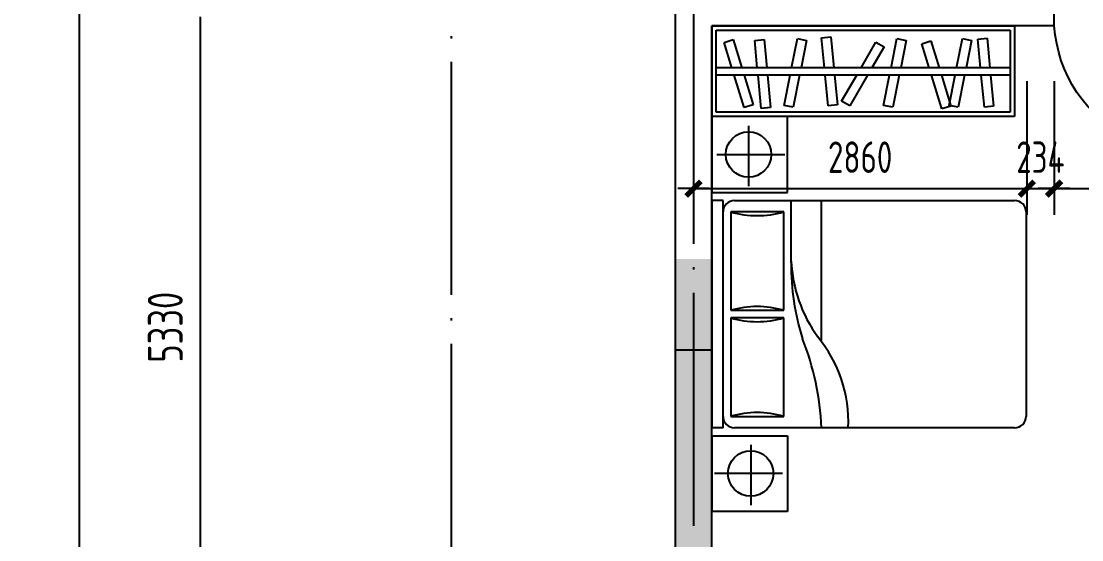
# Model space of a CAD drawing. Extents: x -726032 to 135930, y -151624 to 587044.
# Drawn here: x -618865 to -609762, y 550940 to 555390 of the extents above; entities that cross this region are included whole.
import ezdxf
from ezdxf.enums import TextEntityAlignment as Align

# ---------------------------------------------------------------- set-up
doc = ezdxf.new("R2010")
doc.units = 0
doc.header["$LTSCALE"] = 1000
doc.header["$MEASUREMENT"] = 0
doc.linetypes.add('DOTE', pattern=[2.42, 2, -0.2, 0.02, -0.2])
doc.layers.get('0').update_dxf_attribs({"linetype": 'CONTINUOUS'})
doc.layers.get('DEFPOINTS').update_dxf_attribs({"color": 1, "linetype": 'CONTINUOUS'})
for name, color, linetype in [('AXIS', 245, 'CONTINUOUS'), ('COLUMN', 170, 'CONTINUOUS'), ('DOTE', 8, 'DOTE'), ('PUB_DIM', 245, 'CONTINUOUS'), ('WALL', 255, 'CONTINUOUS'), ('WINDOW', 155, 'CONTINUOUS'), ('WINDOW_TEXT', 7, 'CONTINUOUS'), ('家具', 252, 'CONTINUOUS')]:
    doc.layers.add(name, color=color, linetype=linetype)
doc.styles.add('DIM_FONT', font='isocp.shx', dxfattribs={"width": 0.8})
doc.styles.add('SIMPLEX', font='SIMPLEX.SHX')
doc.dimstyles.new('AXIS', dxfattribs={"dimtxt": 300, "dimasz": 1, "dimexe": 250, "dimexo": 300, "dimgap": 150, "dimtad": 1, "dimdec": 0, "dimzin": 0, "dimdsep": 46, "dimtxsty": 'DIM_FONT', "dimcen": 0.09, "dimse1": 1, "dimse2": 1, "dimclrt": 142, "dimadec": 0, "dimazin": 0, "dimtfac": 1, "dimtdec": 0, "dimtix": 1, "dimtmove": 2, "dimatfit": 3, "dimfxl": 1, "dimtolj": 1, "dimtzin": 0, "dimarcsym": 0})
doc.dimstyles.new('DIMA', dxfattribs={"dimtxt": 300, "dimasz": 1, "dimexe": 250, "dimexo": 300, "dimgap": 150, "dimtad": 1, "dimdec": 0, "dimzin": 0, "dimdsep": 46, "dimtxsty": 'DIM_FONT', "dimcen": 0.09, "dimse1": 1, "dimclrt": 142, "dimadec": 0, "dimazin": 0, "dimtfac": 1, "dimtdec": 0, "dimtix": 1, "dimtmove": 2, "dimatfit": 3, "dimfxl": 1, "dimtolj": 1, "dimtzin": 0, "dimarcsym": 0})
doc.dimstyles.new('DIMN', dxfattribs={"dimtxt": 300, "dimasz": 1, "dimexe": 250, "dimexo": 300, "dimgap": 150, "dimtad": 1, "dimdec": 0, "dimzin": 0, "dimdsep": 46, "dimtxsty": 'DIM_FONT', "dimcen": 0.09, "dimclrt": 142, "dimadec": 0, "dimazin": 0, "dimtfac": 1, "dimtdec": 0, "dimtix": 1, "dimtmove": 2, "dimatfit": 3, "dimfxl": 1, "dimtolj": 1, "dimtzin": 0, "dimarcsym": 0})

# ---------------------------------------------------------------- blocks, each defined once
blk = doc.blocks.new('*D528')
at = {"layer": 'AXIS', "color": 0, "lineweight": -2, "transparency": 16777216}
for p, q in [((-616239.2, 572485.5), (-618618.2, 572485.5)), ((-618368.2, 572484.5), (-618368.2, 547890.3)), ((-616239.2, 547889.3), (-618618.2, 547889.3))]:
    blk.add_line(p, q, dxfattribs=at)
at = {"layer": 'AXIS', "color": 0, "transparency": 16777216}
for points in [[(-618368.4, 572484.5), (-618368, 572484.5), (-618368.2, 572485.5)], [(-618368.4, 547890.3), (-618368, 547890.3), (-618368.2, 547889.3)]]:
    blk.add_solid(points, dxfattribs=at)
at = {"layer": 'DEFPOINTS', "color": 0, "transparency": 16777216}
for p in [(-615939.2, 572485.5), (-618368.2, 547889.3), (-615939.2, 547889.3)]:
    blk.add_point(p, dxfattribs=at)
at = {"layer": 'AXIS', "color": 142, "transparency": 16777216, "insert": (-618668.2, 560187.4), "char_height": 300, "attachment_point": 5, "rotation": 90, "style": 'DIM_FONT'}
blk.add_mtext('\\A1;24596', dxfattribs=at)
blk = doc.blocks.new('*D3243')
at = {"layer": 'AXIS', "color": 0, "lineweight": -2, "transparency": 16777216}
blk.add_line((-617328.2, 555428.5), (-617328.2, 550100.5), dxfattribs=at)
at = {"layer": 'AXIS', "color": 0, "transparency": 16777216}
for points in [[(-617328.4, 555428.5), (-617328, 555428.5), (-617328.2, 555429.5)], [(-617328.4, 550100.5), (-617328, 550100.5), (-617328.2, 550099.5)]]:
    blk.add_solid(points, dxfattribs=at)
at = {"layer": 'DEFPOINTS', "color": 0, "transparency": 16777216}
for p in [(-615939.2, 555429.5), (-617328.2, 550099.5), (-615939.2, 550099.5)]:
    blk.add_point(p, dxfattribs=at)
at = {"layer": 'AXIS', "color": 142, "transparency": 16777216, "insert": (-617628.2, 552764.5), "char_height": 300, "attachment_point": 5, "rotation": 90, "style": 'DIM_FONT'}
blk.add_mtext('\\A1;5330', dxfattribs=at)
blk = doc.blocks.new('_DIMX')
blk.add_line((-150, 0), (150, 0))
at = {"const_width": 50}
blk.add_lwpolyline([(-70, -70), (70, 70)], dxfattribs=at)
blk = doc.blocks.new('*D1932')
at = {"layer": 'DEFPOINTS', "color": 0, "transparency": 16777216}
for p in [(-610233.9, 555146.6), (-609999.9, 555146.6), (-609999.9, 553953.7)]:
    blk.add_point(p, dxfattribs=at)
at = {"layer": 'PUB_DIM', "color": 0, "lineweight": -2, "transparency": 16777216}
for p, q in [((-609999.9, 554876.6), (-609999.9, 553728.7)), ((-610234.8, 553953.7), (-610235.7, 553953.7)), ((-610233.9, 553953.7), (-609999.9, 553953.7)), ((-609999, 553953.7), (-609998.1, 553953.7))]:
    blk.add_line(p, q, dxfattribs=at)
at = {"layer": 'PUB_DIM', "color": 0, "lineweight": -2, "transparency": 16777216, "xscale": 0.9, "yscale": 0.9, "zscale": 0.9}
blk.add_blockref('_DIMX', (-610233.9, 553953.7), dxfattribs=at)
at = {"layer": 'PUB_DIM', "color": 0, "lineweight": -2, "transparency": 16777216, "xscale": 0.9, "yscale": 0.9, "zscale": 0.9, "rotation": 180}
blk.add_blockref('_DIMX', (-609999.9, 553953.7), dxfattribs=at)
at = {"layer": 'PUB_DIM', "color": 142, "transparency": 16777216, "insert": (-610116.9, 554223.7), "char_height": 270, "attachment_point": 5, "style": 'DIM_FONT'}
blk.add_mtext('\\A1;234', dxfattribs=at)
blk = doc.blocks.new('*D1936')
at = {"layer": 'DEFPOINTS', "color": 0, "transparency": 16777216}
for p in [(-613093.9, 555146.6), (-610233.9, 555146.6), (-610233.9, 553953.7)]:
    blk.add_point(p, dxfattribs=at)
at = {"layer": 'PUB_DIM', "color": 0, "lineweight": -2, "transparency": 16777216}
for p, q in [((-610233.9, 554876.6), (-610233.9, 553728.7)), ((-613093, 553953.7), (-610234.8, 553953.7))]:
    blk.add_line(p, q, dxfattribs=at)
at = {"layer": 'PUB_DIM', "color": 0, "lineweight": -2, "transparency": 16777216, "xscale": 0.9, "yscale": 0.9, "zscale": 0.9, "rotation": 180}
blk.add_blockref('_DIMX', (-613093.9, 553953.7), dxfattribs=at)
at = {"layer": 'PUB_DIM', "color": 0, "lineweight": -2, "transparency": 16777216, "xscale": 0.9, "yscale": 0.9, "zscale": 0.9}
blk.add_blockref('_DIMX', (-610233.9, 553953.7), dxfattribs=at)
at = {"layer": 'PUB_DIM', "color": 142, "transparency": 16777216, "insert": (-611663.9, 554223.7), "char_height": 270, "attachment_point": 5, "style": 'DIM_FONT'}
blk.add_mtext('\\A1;2860', dxfattribs=at)
blk = doc.blocks.new('*D1939')
at = {"layer": 'DEFPOINTS', "color": 0, "transparency": 16777216}
for p in [(-609999.9, 555146.6), (-608829.9, 555146.6), (-608829.9, 553953.7)]:
    blk.add_point(p, dxfattribs=at)
at = {"layer": 'PUB_DIM', "color": 0, "lineweight": -2, "transparency": 16777216}
for p, q in [((-608829.9, 554876.6), (-608829.9, 553728.7)), ((-609999, 553953.7), (-608830.8, 553953.7))]:
    blk.add_line(p, q, dxfattribs=at)
at = {"layer": 'PUB_DIM', "color": 0, "lineweight": -2, "transparency": 16777216, "xscale": 0.9, "yscale": 0.9, "zscale": 0.9, "rotation": 180}
blk.add_blockref('_DIMX', (-609999.9, 553953.7), dxfattribs=at)
at = {"layer": 'PUB_DIM', "color": 0, "lineweight": -2, "transparency": 16777216, "xscale": 0.9, "yscale": 0.9, "zscale": 0.9}
blk.add_blockref('_DIMX', (-608829.9, 553953.7), dxfattribs=at)
at = {"layer": 'PUB_DIM', "color": 142, "transparency": 16777216, "insert": (-609414.9, 554223.7), "char_height": 270, "attachment_point": 5, "style": 'DIM_FONT'}
blk.add_mtext('\\A1;1170', dxfattribs=at)
blk = doc.blocks.new('_DBLK')
blk.add_line((-0.5, 0), (0, -0.866))
blk.add_arc((-0.5, 0), 1, 300, 0)
at = {"layer": 'WINDOW_TEXT', "style": 'SIMPLEX', "flags": 9}
blk.add_attdef('A', text='', height=1, dxfattribs=at).set_placement((0, 1.5), align=Align.MIDDLE)

msp = doc.modelspace()

# ---------------------------------------------------------------- linework, layer by layer
at = {"layer": 'COLUMN'}
msp.add_solid([(-613249.9, 553349.5), (-613249.9, 549943.5), (-612937.9, 553349.5), (-612937.9, 549943.5)], dxfattribs=at)
at = {"layer": 'DOTE'}
for p, q in [((-615173.9, 574401.4), (-615173.9, 546557.4)), ((-613093.9, 557899.5), (-613093.9, 546557.4))]:
    msp.add_line(p, q, dxfattribs=at)
at = {"layer": 'WALL'}
for p, q in [((-613249.9, 549943.5), (-613249.9, 556729.5)), ((-609999.9, 555351.5), (-609999.9, 555507.5)), ((-609999.9, 555351.5), (-612937.9, 555351.5)), ((-612936.6, 550255.5), (-612936.5, 555351.5)), ((-613249.9, 552569.5), (-612937.9, 552569.5))]:
    msp.add_line(p, q, dxfattribs=at)
at = {"layer": '家具'}
for p, q in [((-612937.9, 555351.5), (-612937.9, 553921.5)), ((-612937.9, 555351.5), (-610337.9, 555351.5)), ((-610337.9, 555351.5), (-610337.9, 554571.5)), ((-612898.9, 554610.5), (-612898.9, 555312.5)), ((-612898.9, 555312.5), (-610376.9, 555312.5)), ((-612831, 555208.9), (-612754.3, 555232.5)), ((-612754.3, 555232.5), (-612680.2, 554991.5)), ((-612569.1, 555224.8), (-612489.3, 555232.5)), ((-612489.3, 555232.5), (-612465.9, 554991.5)), ((-612252.7, 554991.5), (-612202.7, 555241.6)), ((-612202.7, 555241.6), (-612124, 555225.9)), ((-612124, 555225.9), (-612170.8, 554991.5)), ((-611995.8, 555247.7), (-611915.9, 555255.5)), ((-611971.1, 554991.5), (-611995.8, 555247.7)), ((-611915.9, 555255.5), (-611890.4, 554991.5)), ((-611398.1, 554991.5), (-611348.1, 555241.6)), ((-611348.1, 555241.6), (-611269.4, 555225.9)), ((-611269.4, 555225.9), (-611316.2, 554991.5)), ((-610836.2, 554991.5), (-610786.2, 555241.6)), ((-610786.2, 555241.6), (-610707.5, 555225.9)), ((-610707.5, 555225.9), (-610754.4, 554991.5)), ((-610654.3, 555236.3), (-610574.4, 555244)), ((-610630.6, 554991.5), (-610654.3, 555236.3)), ((-610574.4, 555244), (-610550, 554991.5)), ((-610376.9, 555312.5), (-610376.9, 554610.5)), ((-612764.1, 554991.5), (-612831, 555208.9)), ((-612546.6, 554991.5), (-612569.1, 555224.8)), ((-611655.5, 554991.5), (-611528.1, 555210.1)), ((-611458.7, 555169.6), (-611562.6, 554991.5)), ((-611528.1, 555210.1), (-611458.7, 555169.6)), ((-611134, 555197.4), (-611057.3, 555221)), ((-611070.7, 554991.5), (-611134, 555197.4)), ((-611057.3, 555221), (-610986.7, 554991.5)), ((-610376.9, 554991.5), (-612898.9, 554991.5)), ((-610376.9, 554926.5), (-612898.9, 554926.5)), ((-612659, 554649.6), (-612744.2, 554926.5)), ((-612660.2, 554926.5), (-612582.3, 554673.1)), ((-612512.8, 554642.3), (-612540.3, 554926.5)), ((-612459.7, 554926.5), (-612432.9, 554650.1)), ((-612317.4, 554667.8), (-612265.6, 554926.5)), ((-612183.8, 554926.5), (-612238.7, 554652)), ((-611939.5, 554665.3), (-611964.8, 554926.5)), ((-611884.1, 554926.5), (-611859.6, 554673)), ((-611822.8, 554704.5), (-611693.4, 554926.5)), ((-611600.5, 554926.5), (-611753.4, 554664.1)), ((-611462.8, 554667.8), (-611411.1, 554926.5)), ((-611329.2, 554926.5), (-611384.1, 554652)), ((-610962, 554638.1), (-611050.7, 554926.5)), ((-610966.7, 554926.5), (-610885.3, 554661.7)), ((-610900.9, 554667.8), (-610849.2, 554926.5)), ((-610767.4, 554926.5), (-610822.2, 554652)), ((-610598, 554653.8), (-610624.3, 554926.5)), ((-610543.7, 554926.5), (-610518.1, 554661.5)), ((-611753.4, 554664.1), (-611822.8, 554704.5)), ((-610376.9, 554610.5), (-612898.9, 554610.5)), ((-612582.3, 554673.1), (-612659, 554649.6)), ((-612432.9, 554650.1), (-612512.8, 554642.3)), ((-612238.7, 554652), (-612317.4, 554667.8)), ((-611859.6, 554673), (-611939.5, 554665.3)), ((-611384.1, 554652), (-611462.8, 554667.8)), ((-610885.3, 554661.7), (-610962, 554638.1)), ((-610822.2, 554652), (-610900.9, 554667.8)), ((-610518.1, 554661.5), (-610598, 554653.8)), ((-610337.9, 554571.5), (-612937.9, 554571.5)), ((-612287.9, 553921.5), (-612287.9, 554571.5)), ((-612622.1, 554494.1), (-612622.1, 553974.1)), ((-612895.1, 554247.1), (-612311.6, 554247.1)), ((-612937.9, 553921.5), (-612287.9, 553921.5)), ((-612840.4, 553852), (-612937.9, 553852)), ((-612937.9, 553852), (-612937.9, 551902)), ((-612840.4, 551902), (-612840.4, 553852)), ((-612742.9, 553852), (-610337.9, 553852)), ((-612255.4, 553315.8), (-612255.4, 553852)), ((-611995.4, 552649.5), (-611995.4, 553852)), ((-612775.4, 553754.5), (-612775.4, 552909.5)), ((-612320.4, 553754.5), (-612775.4, 553754.5)), ((-612320.4, 552909.5), (-612320.4, 553754.5)), ((-610240.4, 553754.5), (-610240.4, 551999.5)), ((-612775.4, 552909.5), (-612320.4, 552909.5)), ((-612775.4, 552844.5), (-612775.4, 551999.5)), ((-612320.4, 552844.5), (-612775.4, 552844.5)), ((-612320.4, 551999.5), (-612320.4, 552844.5)), ((-612775.4, 551999.5), (-612320.4, 551999.5)), ((-612840.4, 551902), (-612937.9, 551902)), ((-610337.9, 551902), (-612742.9, 551902)), ((-612937.9, 551833.8), (-612937.9, 551183.8)), ((-612937.9, 551833.8), (-612287.9, 551833.8)), ((-612287.9, 551833.8), (-612287.9, 551183.8)), ((-612603.6, 551756.4), (-612603.6, 551236.4)), ((-612330.6, 551509.4), (-612914.2, 551509.4)), ((-612287.9, 551183.8), (-612937.9, 551183.8))]:
    msp.add_line(p, q, dxfattribs=at)
for centre in [(-612622.1, 554247.1), (-612603.6, 551509.4)]:
    msp.add_circle(centre, 195, dxfattribs=at)
for centre, radius, start, end in [((-612742.9, 553754.5), 97.5, 90, 180), ((-610337.9, 553754.5), 97.5, 0, 90), ((-612547.9, 554534.5), 812.5, 253.7398, 286.2602), ((-610216, 553289.4), 2039.5, 179.25816, 197.80337), ((-611061.8, 553385), 1194.8, 182.53978, 216.04031), ((-612547.9, 552129.5), 812.5, 73.7398, 106.2602), ((-612547.9, 553624.5), 812.5, 253.7398, 286.2602), ((-612913.5, 551950.8), 1148.5, 357.56726, 39.54608), ((-614384.5, 551792.9), 2391.6, 2.61601, 21.40694), ((-612742.9, 551999.5), 97.5, 180, 270), ((-612547.9, 551219.5), 812.5, 73.7398, 106.2602), ((-610337.9, 551999.5), 97.5, 270, 0)]:
    msp.add_arc(centre, radius, start, end, dxfattribs=at)

# ---------------------------------------------------------------- block references
at = {"layer": 'WINDOW', "xscale": 1170, "yscale": -1170, "zscale": 1170, "rotation": 180}
msp.add_blockref('_DBLK', (-609414.9, 555429.5), dxfattribs=at)

# ---------------------------------------------------------------- dimensions: what is measured, and where the dimension line sits
at = {"layer": 'AXIS'}
dim = msp.add_aligned_dim(p1=(-615939.2, 572485.5), p2=(-615939.2, 547889.3), distance=-2429, dimstyle='DIMN', dxfattribs=at)
dim.commit()
dim.dimension.update_dxf_attribs({"geometry": '*D528', "text_midpoint": (-618668.2, 560187.4)})
dim = msp.add_linear_dim(base=(-617328.2, 550099.5), p1=(-615939.2, 555429.5), p2=(-615939.2, 550099.5), angle=90, dimstyle='AXIS', dxfattribs=at)
dim.commit()
dim.dimension.update_dxf_attribs({"geometry": '*D3243', "text_midpoint": (-617628.2, 552764.5)})
at = {"layer": 'PUB_DIM'}
for p1, p2, picture, middle in [((-613093.9, 555146.6), (-610233.9, 555146.6), '*D1936', (-611663.9, 554223.7)), ((-610233.9, 555146.6), (-609999.9, 555146.6), '*D1932', (-610116.9, 554223.7)), ((-609999.9, 555146.6), (-608829.9, 555146.6), '*D1939', (-609414.9, 554223.7))]:
    dim = msp.add_aligned_dim(p1=p1, p2=p2, distance=-1192.9, dimstyle='DIMA', override={"dimscale": 0.9, "dimblk1": '_DIMX', "dimblk2": '_DIMX', "dimsah": 1}, dxfattribs=at)
    dim.commit()
    dim.dimension.update_dxf_attribs({"geometry": picture, "text_midpoint": middle})

doc.saveas('drawing.dxf')
